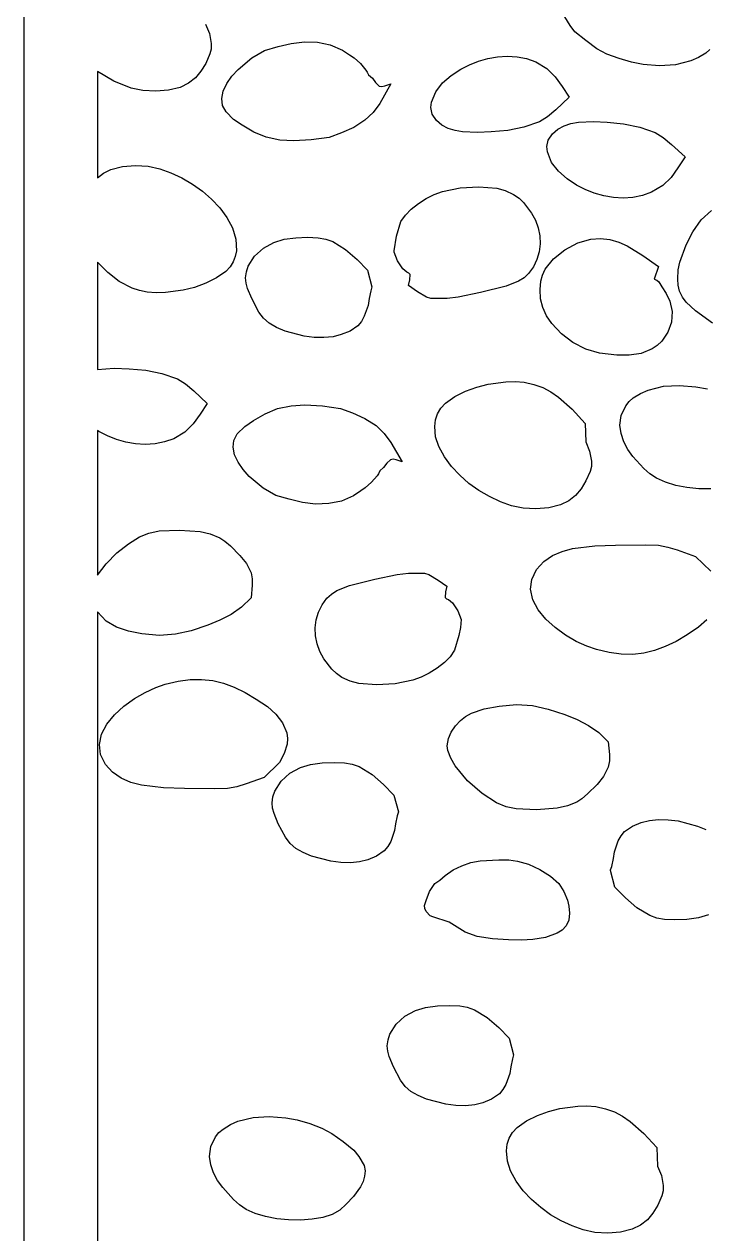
# Model space of a CAD drawing. Extents: x -1 to 541, y -138 to 3207.
# Drawn here: x 80.9 to 188.5, y 1819.2 to 2010.3 of the extents above; entities that cross this region are included whole.
import ezdxf

# ---------------------------------------------------------------- set-up
doc = ezdxf.new("R2010")
doc.units = 0

msp = doc.modelspace()

# ---------------------------------------------------------------- linework, layer by layer
at = {"layer": 'Calque_1'}
for p, q in [((80.9061, 1472.58), (80.9061, 2276.95)), ((167.096375, 2010.10875), (166.242, 2011.5)), ((109.541, 2010.34), (110.143, 2008.845)), ((167.866, 2009.1), (167.096375, 2010.10875)), ((169.559125, 2007.73375), (167.866, 2009.1)), ((110.143, 2008.845), (110.451, 2007.26)), ((110.451, 2007.26), (110.416125, 2006.404063)), ((120.996375, 2006.81125), (123.081, 2007.29)), ((123.081, 2007.29), (125.150875, 2007.547969)), ((125.150875, 2007.547969), (127.21325, 2007.49375)), ((127.21325, 2007.49375), (129.2235, 2007.077656)), ((171.31, 2006.45), (169.559125, 2007.73375)), ((110.2365, 2005.64), (109.56, 2004.14)), ((110.416125, 2006.404063), (110.2365, 2005.64)), ((116.85775, 2005.028906), (118.845, 2006.19)), ((118.845, 2006.19), (120.996375, 2006.81125)), ((129.2235, 2007.077656), (131.137, 2006.25)), ((131.137, 2006.25), (132.265, 2005.47)), ((132.265, 2005.47), (132.978, 2005.02)), ((155.643125, 2005.18625), (157.182205, 2005.279668)), ((157.182205, 2005.279668), (158.715484, 2005.184531)), ((172.909687, 2005.621094), (171.31, 2006.45)), ((174.8315, 2004.88875), (172.909687, 2005.621094)), ((188.511, 2005.76), (187.355906, 2005.056797)), ((189.159625, 2006.3225), (188.511, 2005.76)), ((109.56, 2004.14), (108.817828, 2002.90375)), ((114.6785, 2003.19375), (116.85775, 2005.028906)), ((132.978, 2005.02), (133.980375, 2004.11125)), ((133.980375, 2004.11125), (134.859, 2003.09)), ((149.827, 2003.22), (151.190182, 2003.921152)), ((151.190182, 2003.921152), (152.627203, 2004.492344)), ((152.627203, 2004.492344), (154.118154, 2004.918926)), ((154.118154, 2004.918926), (155.643125, 2005.18625)), ((158.715484, 2005.184531), (160.223053, 2004.886191)), ((160.223053, 2004.886191), (161.685, 2004.37)), ((161.685, 2004.37), (163.430563, 2003.329375)), ((176.818563, 2004.319531), (174.8315, 2004.88875)), ((178.614, 2003.98), (176.818563, 2004.319531)), ((181.240125, 2003.774375), (178.614, 2003.98)), ((183.759, 2003.91), (181.240125, 2003.774375)), ((186.179625, 2004.525625), (183.759, 2003.91)), ((187.355906, 2005.056797), (186.179625, 2004.525625)), ((95.072837, 2001.34625), (92.4616, 2002.88)), ((92.4616, 2002.88), (92.4616, 1986.04)), ((107.932875, 2001.855), (106.851984, 2001.00125)), ((108.817828, 2002.90375), (107.932875, 2001.855)), ((112.89825, 2000.951719), (113.701562, 2002.106895)), ((113.701562, 2002.106895), (114.6785, 2003.19375)), ((134.859, 2003.09), (135.056, 2002.76)), ((135.056, 2002.76), (135.274, 2002.31)), ((135.274, 2002.31), (135.888, 2001.79)), ((135.888, 2001.79), (136.3775, 2001.12125)), ((146.9605, 2001.05875), (148.324094, 2002.241094)), ((148.324094, 2002.241094), (149.827, 2003.22)), ((163.430563, 2003.329375), (164.7385, 2002.03)), ((164.7385, 2002.03), (165.835688, 2000.505625)), ((97.7833, 2000.24), (95.072837, 2001.34625)), ((99.626423, 1999.849375), (97.7833, 2000.24)), ((101.666413, 1999.725), (99.626423, 1999.849375)), ((103.69952, 1999.885625), (101.666413, 1999.725)), ((105.522, 2000.35), (103.69952, 1999.885625)), ((106.851984, 2001.00125), (105.522, 2000.35)), ((112.108, 1998.57), (112.342437, 1999.761621)), ((112.342437, 1999.761621), (112.89825, 2000.951719)), ((136.3775, 2001.12125), (136.957, 2000.55)), ((136.957, 2000.55), (137.388641, 2000.46125)), ((138.797, 2000.9), (137.048125, 1997.8075)), ((137.388641, 2000.46125), (137.851875, 2000.5675)), ((137.851875, 2000.5675), (138.797, 2000.9)), ((145.216, 1997.99), (145.877406, 1999.649531)), ((145.877406, 1999.649531), (146.9605, 2001.05875)), ((165.835688, 2000.505625), (166.949, 1998.79)), ((112.24075, 1997.49375), (112.108, 1998.57)), ((137.048125, 1997.8075), (135.983797, 1996.394375)), ((145.108, 1997.16), (145.216, 1997.99)), ((166.949, 1998.79), (164.83525, 1996.80125)), ((112.768, 1996.47), (112.24075, 1997.49375)), ((113.94575, 1995.27875), (112.768, 1996.47)), ((135.983797, 1996.394375), (134.7, 1995.15)), ((145.32825, 1996.13375), (145.108, 1997.16)), ((146.027, 1995.13), (145.32825, 1996.13375)), ((164.83525, 1996.80125), (163.514656, 1995.700469)), ((115.341, 1994.35), (113.94575, 1995.27875)), ((117.17675, 1993.29625), (115.341, 1994.35)), ((132.942625, 1994.01), (130.979, 1993.14)), ((134.7, 1995.15), (132.942625, 1994.01)), ((146.861668, 1994.396367), (146.027, 1995.13)), ((147.847531, 1993.869688), (146.861668, 1994.396367)), ((148.943879, 1993.518789), (147.847531, 1993.869688)), ((159.810625, 1994.07625), (157.25, 1993.55)), ((162.258, 1994.91), (159.810625, 1994.07625)), ((163.514656, 1995.700469), (162.258, 1994.91)), ((165.155666, 1993.743633), (166.141516, 1994.270312)), ((166.141516, 1994.270312), (167.237826, 1994.621211)), ((167.237826, 1994.621211), (168.403875, 1994.8275)), ((168.403875, 1994.8275), (170.782297, 1994.930938)), ((170.782297, 1994.930938), (172.951, 1994.83)), ((172.951, 1994.83), (175.544, 1994.59)), ((175.544, 1994.59), (178.104625, 1994.06375)), ((178.104625, 1994.06375), (180.552, 1993.23)), ((119.122, 1992.46), (117.17675, 1993.29625)), ((121.28275, 1992.03), (119.122, 1992.46)), ((123.457, 1991.9), (121.28275, 1992.03)), ((126.211375, 1992.04625), (123.457, 1991.9)), ((129.079, 1992.44), (126.211375, 1992.04625)), ((130.979, 1993.14), (129.079, 1992.44)), ((150.11, 1993.3125), (148.943879, 1993.518789)), ((152.488719, 1993.209062), (150.11, 1993.3125)), ((154.658, 1993.31), (152.488719, 1993.209062)), ((157.25, 1993.55), (154.658, 1993.31)), ((163.402, 1990.98), (163.62075, 1992.00625)), ((163.62075, 1992.00625), (164.321, 1993.01)), ((164.321, 1993.01), (165.155666, 1993.743633)), ((180.552, 1993.23), (181.808656, 1992.439531)), ((181.808656, 1992.439531), (183.12925, 1991.33875)), ((163.509, 1990.15), (163.402, 1990.98)), ((164.170984, 1988.490469), (163.509, 1990.15)), ((183.12925, 1991.33875), (185.243, 1989.35)), ((165.254375, 1987.08125), (164.170984, 1988.490469)), ((185.243, 1989.35), (184.129531, 1987.640156)), ((92.4616, 1986.04), (93.429913, 1986.78875)), ((93.429913, 1986.78875), (94.5984, 1987.38)), ((94.5984, 1987.38), (96.421189, 1987.838594)), ((96.421189, 1987.838594), (98.454512, 1987.99625)), ((98.454512, 1987.99625), (100.49468, 1987.870781)), ((100.49468, 1987.870781), (102.338, 1987.48)), ((102.338, 1987.48), (104.076768, 1986.851484)), ((104.076768, 1986.851484), (105.795016, 1986.04625)), ((166.618078, 1985.898906), (165.254375, 1987.08125)), ((184.129531, 1987.640156), (183.032, 1986.11875)), ((105.795016, 1986.04625), (107.458912, 1985.076016)), ((107.458912, 1985.076016), (109.034625, 1983.9525)), ((146.962875, 1983.89), (149.750984, 1984.483125)), ((149.750984, 1984.483125), (152.692, 1984.63)), ((152.692, 1984.63), (155.509375, 1984.395)), ((155.509375, 1984.395), (156.863078, 1984.039375)), ((168.121, 1984.92), (166.618078, 1985.898906)), ((169.484139, 1984.218867), (168.121, 1984.92)), ((181.723719, 1984.820469), (179.978, 1983.78)), ((183.032, 1986.11875), (181.723719, 1984.820469)), ((109.034625, 1983.9525), (110.488322, 1982.687422)), ((110.488322, 1982.687422), (111.786172, 1981.2925)), ((143.142674, 1982.007734), (144.362078, 1982.779375)), ((144.362078, 1982.779375), (145.636912, 1983.403828)), ((145.636912, 1983.403828), (146.962875, 1983.89)), ((156.863078, 1984.039375), (158.155, 1983.44)), ((158.155, 1983.44), (159.030922, 1982.835625)), ((159.030922, 1982.835625), (159.756375, 1982.16)), ((170.921047, 1983.647813), (169.484139, 1984.218867)), ((172.411838, 1983.221602), (170.921047, 1983.647813)), ((173.936625, 1982.955), (172.411838, 1983.221602)), ((175.475521, 1982.862773), (173.936625, 1982.955)), ((177.008641, 1982.959688), (175.475521, 1982.862773)), ((178.516096, 1983.260508), (177.008641, 1982.959688)), ((179.978, 1983.78), (178.516096, 1983.260508)), ((111.786172, 1981.2925), (112.894342, 1979.779453)), ((141.096, 1980.17625), (141.983, 1981.08)), ((141.983, 1981.08), (143.142674, 1982.007734)), ((159.756375, 1982.16), (161.006, 1980.49)), ((161.006, 1980.49), (161.624939, 1979.34627)), ((187.795, 1979.44), (189.438, 1980.87)), ((112.894342, 1979.779453), (113.779, 1978.16)), ((139.687, 1976.81), (140.38, 1979.13)), ((140.38, 1979.13), (141.096, 1980.17625)), ((161.624939, 1979.34627), (162.060703, 1978.137031)), ((186.483625, 1977.505), (187.795, 1979.44)), ((113.779, 1978.16), (114.341562, 1976.367656)), ((121.927469, 1976.339688), (123.78325, 1976.5925)), ((123.78325, 1976.5925), (125.656656, 1976.661562)), ((125.656656, 1976.661562), (127.312, 1976.59)), ((127.312, 1976.59), (128.50717, 1976.379863)), ((139.306, 1974.52), (139.687, 1976.81)), ((162.060703, 1978.137031), (162.307959, 1976.887715)), ((162.307959, 1976.887715), (162.361375, 1975.62375)), ((185.44, 1975.45), (186.483625, 1977.505)), ((114.341562, 1976.367656), (114.4155, 1974.50875)), ((117.27375, 1973.6675), (118.671406, 1974.92875)), ((118.671406, 1974.92875), (120.325, 1975.86)), ((120.325, 1975.86), (121.927469, 1976.339688)), ((128.50717, 1976.379863), (129.624797, 1975.981406)), ((129.624797, 1975.981406), (131.656625, 1974.75125)), ((131.656625, 1974.75125), (133.465891, 1973.162969)), ((162.361375, 1975.62375), (162.215619, 1974.370566)), ((164.480078, 1973.250781), (166.275375, 1974.67875)), ((166.275375, 1974.67875), (168.312734, 1975.759844)), ((168.312734, 1975.759844), (170.362, 1976.36)), ((170.362, 1976.36), (171.92248, 1976.460664)), ((171.92248, 1976.460664), (173.386656, 1976.289687)), ((173.386656, 1976.289687), (174.770629, 1975.891367)), ((174.770629, 1975.891367), (176.0905, 1975.31)), ((176.0905, 1975.31), (178.602344, 1973.775312)), ((184.412625, 1972.75125), (185.44, 1975.45)), ((114.240523, 1973.607363), (113.908938, 1972.752969)), ((114.4155, 1974.50875), (114.240523, 1973.607363)), ((116.288219, 1972.1025), (117.27375, 1973.6675)), ((133.465891, 1973.162969), (135.111, 1971.48)), ((139.311, 1974.31), (139.301, 1974.52)), ((139.301, 1974.52), (139.306, 1974.52)), ((139.863375, 1972.92625), (139.311, 1974.31)), ((140.697, 1971.67), (139.863375, 1972.92625)), ((161.865359, 1973.153594), (161.305264, 1971.998262)), ((162.215619, 1974.370566), (161.865359, 1973.153594)), ((163.157, 1971.61), (164.480078, 1973.250781)), ((178.602344, 1973.775312), (181.051, 1972.04)), ((94.125836, 1971.096406), (92.4616, 1972.72)), ((92.4616, 1972.72), (92.4616, 1955.76)), ((95.921612, 1969.69125), (94.125836, 1971.096406)), ((112.73, 1971.27), (111.247859, 1970.236406)), ((113.409258, 1971.966777), (112.73, 1971.27)), ((113.908938, 1972.752969), (113.409258, 1971.966777)), ((115.871, 1970.26), (115.998809, 1971.214297)), ((115.998809, 1971.214297), (116.288219, 1972.1025)), ((135.111, 1971.48), (135.804, 1968.85)), ((141.33, 1971.15), (140.697, 1971.67)), ((141.65075, 1971.005), (141.33, 1971.15)), ((141.865, 1970.8), (141.65075, 1971.005)), ((160.53, 1970.93), (159.821291, 1970.273242)), ((161.305264, 1971.998262), (160.53, 1970.93)), ((162.753625, 1970.69125), (163.157, 1971.61)), ((181.051, 1972.04), (180.358, 1970.02)), ((184.133, 1970.03), (184.187734, 1971.530781)), ((184.187734, 1971.530781), (184.412625, 1972.75125)), ((97.956733, 1968.617969), (95.921612, 1969.69125)), ((109.560875, 1969.39125), (107.780703, 1968.742969)), ((111.247859, 1970.236406), (109.560875, 1969.39125)), ((115.939312, 1969.412656), (115.871, 1970.26)), ((116.1685, 1968.55875), (115.939312, 1969.412656)), ((141.607, 1969.04), (141.797125, 1969.92)), ((142.984375, 1968.06125), (141.607, 1969.04)), ((141.797125, 1969.92), (141.865, 1970.8)), ((158.970141, 1969.731563), (156.988875, 1968.925)), ((159.821291, 1970.273242), (158.970141, 1969.731563)), ((162.347, 1968.38), (162.504, 1969.72)), ((162.504, 1969.72), (162.753625, 1970.69125)), ((180.358, 1970.02), (180.793563, 1969.870938)), ((180.793563, 1969.870938), (181.09525, 1969.615)), ((181.09525, 1969.615), (181.585, 1968.85)), ((184.17625, 1969.08), (184.133, 1970.03)), ((184.371, 1968.16), (184.17625, 1969.08)), ((99.097735, 1968.24123), (97.956733, 1968.617969)), ((100.339, 1967.99), (99.097735, 1968.24123)), ((101.760734, 1967.878125), (100.339, 1967.99)), ((103.192875, 1967.9125), (101.760734, 1967.878125)), ((106.019, 1968.3), (103.192875, 1967.9125)), ((107.780703, 1968.742969), (106.019, 1968.3)), ((116.841, 1966.97), (116.1685, 1968.55875)), ((135.625, 1968.2), (135.368, 1966.97)), ((135.804, 1968.85), (135.625, 1968.2)), ((144.418, 1967.18), (142.984375, 1968.06125)), ((145.12175, 1966.99875), (144.418, 1967.18)), ((149.44125, 1967.18), (147.667125, 1966.969687)), ((152.949, 1967.94), (149.44125, 1967.18)), ((156.988875, 1968.925), (152.949, 1967.94)), ((162.442141, 1966.950781), (162.347, 1968.38)), ((181.585, 1968.85), (182.264875, 1967.7525)), ((182.264875, 1967.7525), (182.872, 1966.58)), ((184.830938, 1967.169063), (184.371, 1968.16)), ((185.4045, 1966.3975), (184.830938, 1967.169063)), ((117.964125, 1964.8475), (116.841, 1966.97)), ((135.209, 1965.88), (134.5985, 1964.17375)), ((135.368, 1966.97), (135.209, 1965.88)), ((145.863, 1966.96), (145.12175, 1966.99875)), ((147.667125, 1966.969687), (145.863, 1966.96)), ((162.796125, 1965.57125), (162.442141, 1966.950781)), ((163.390297, 1964.261094), (162.796125, 1965.57125)), ((182.872, 1966.58), (183.225672, 1964.927187)), ((186.924, 1965.04), (185.4045, 1966.3975)), ((118.700766, 1963.862187), (117.964125, 1964.8475)), ((119.592, 1963.07), (118.700766, 1963.862187)), ((134.138563, 1963.361406), (133.586, 1962.67)), ((134.5985, 1964.17375), (134.138563, 1963.361406)), ((164.206, 1963.04), (163.390297, 1964.261094)), ((183.095875, 1963.2425), (182.532391, 1961.644063)), ((183.225672, 1964.927187), (183.095875, 1963.2425)), ((189.562625, 1963.1025), (186.924, 1965.04)), ((120.749338, 1962.402852), (119.592, 1963.07)), ((122.094516, 1961.829688), (120.749338, 1962.402852)), ((125.124375, 1961.03), (122.094516, 1961.829688)), ((132.346375, 1961.83125), (130.974, 1961.27)), ((133.586, 1962.67), (132.346375, 1961.83125)), ((165.732906, 1961.409531), (164.206, 1963.04)), ((167.5555, 1960.01625), (165.732906, 1961.409531)), ((182.532391, 1961.644063), (181.585, 1960.25)), ((126.697049, 1960.83582), (125.124375, 1961.03)), ((128.233547, 1960.800313), (126.697049, 1960.83582)), ((129.677865, 1960.939648), (128.233547, 1960.800313)), ((130.974, 1961.27), (129.677865, 1960.939648)), ((169.588844, 1958.954844), (167.5555, 1960.01625)), ((180.861348, 1959.557441), (180.067969, 1959.008906)), ((181.585, 1960.25), (180.861348, 1959.557441)), ((171.748, 1958.32), (169.588844, 1958.954844)), ((174.459, 1958.04), (171.748, 1958.32)), ((176.417031, 1958.004219), (174.459, 1958.04)), ((178.316, 1958.29375), (176.417031, 1958.004219)), ((180.067969, 1959.008906), (178.316, 1958.29375)), ((92.4616, 1955.76), (95.087625, 1955.97125)), ((95.087625, 1955.97125), (97.4996, 1955.89)), ((97.4996, 1955.89), (100.093, 1955.65)), ((100.093, 1955.65), (102.65325, 1955.11875)), ((102.65325, 1955.11875), (105.101, 1954.28)), ((105.101, 1954.28), (106.357094, 1953.495156)), ((154.145, 1953.43), (156.972, 1953.8175)), ((156.972, 1953.8175), (158.40425, 1953.851875)), ((158.40425, 1953.851875), (159.826, 1953.74)), ((159.826, 1953.74), (161.383443, 1953.409043)), ((106.357094, 1953.495156), (107.6775, 1952.39625)), ((107.6775, 1952.39625), (109.792, 1950.4)), ((148.917125, 1951.493594), (150.604, 1952.33875)), ((150.604, 1952.33875), (152.383875, 1952.987031)), ((152.383875, 1952.987031), (154.145, 1953.43)), ((161.383443, 1953.409043), (162.789984, 1952.896094)), ((162.789984, 1952.896094), (164.071064, 1952.223535)), ((164.071064, 1952.223535), (165.252125, 1951.41375)), ((177.078, 1951.28), (178.233137, 1951.980312)), ((178.233137, 1951.980312), (179.409531, 1952.51)), ((179.409531, 1952.51), (181.8305, 1953.125)), ((181.8305, 1953.125), (184.349719, 1953.26)), ((184.349719, 1953.26), (186.976, 1953.05)), ((186.976, 1953.05), (188.771281, 1952.714688)), ((109.792, 1950.4), (108.677953, 1948.690156)), ((120.893, 1949.59), (123.053375, 1950.02875)), ((123.053375, 1950.02875), (125.228, 1950.16)), ((125.228, 1950.16), (127.981875, 1950.0125)), ((127.981875, 1950.0125), (130.849, 1949.61)), ((146.683375, 1949.668125), (147.435, 1950.46)), ((147.435, 1950.46), (148.917125, 1951.493594)), ((165.252125, 1951.41375), (167.415953, 1949.472031)), ((175.158125, 1948.51625), (175.89, 1950.04)), ((175.89, 1950.04), (176.429625, 1950.7125)), ((176.429625, 1950.7125), (177.078, 1951.28)), ((108.677953, 1948.690156), (107.580125, 1947.16875)), ((117.112, 1947.71), (118.947, 1948.75875)), ((118.947, 1948.75875), (120.893, 1949.59)), ((130.849, 1949.61), (132.749, 1948.92)), ((132.749, 1948.92), (134.71275, 1948.045)), ((134.71275, 1948.045), (136.471, 1946.9)), ((145.840875, 1947.788125), (146.1575, 1948.7675)), ((146.1575, 1948.7675), (146.683375, 1949.668125)), ((167.415953, 1949.472031), (169.485, 1947.25)), ((174.961, 1946.94), (175.158125, 1948.51625)), ((92.6699, 1945.98), (92.4616, 1946.14)), ((92.4616, 1946.14), (92.4616, 1923.24)), ((107.580125, 1947.16875), (106.271734, 1945.870469)), ((114.539, 1945.58), (115.716375, 1946.78)), ((115.716375, 1946.78), (117.112, 1947.71)), ((136.471, 1946.9), (137.754234, 1945.661406)), ((145.868375, 1945.1275), (145.716, 1946.76)), ((145.716, 1946.76), (145.717, 1946.76)), ((145.717, 1946.76), (145.840875, 1947.788125)), ((169.485, 1947.25), (169.584, 1944.35)), ((175.14025, 1945.632656), (174.961, 1946.94)), ((94.032811, 1945.275977), (92.6699, 1945.98)), ((95.469609, 1944.703438), (94.032811, 1945.275977)), ((96.960365, 1944.27668), (95.469609, 1944.703438)), ((98.48515, 1944.01), (96.960365, 1944.27668)), ((103.064389, 1944.313398), (101.557091, 1944.014062)), ((104.526, 1944.83), (103.064389, 1944.313398)), ((106.271734, 1945.870469), (104.526, 1944.83)), ((113.878, 1943.49), (114.01125, 1944.5575)), ((114.01125, 1944.5575), (114.539, 1945.58)), ((137.754234, 1945.661406), (138.818375, 1944.25125)), ((138.818375, 1944.25125), (140.568, 1941.16)), ((146.386, 1943.57), (145.868375, 1945.1275)), ((169.584, 1944.35), (170.186125, 1942.855)), ((175.5775, 1944.35625), (175.14025, 1945.632656)), ((176.221, 1943.141719), (175.5775, 1944.35625)), ((100.024035, 1943.917695), (98.48515, 1944.01)), ((101.557091, 1944.014062), (100.024035, 1943.917695)), ((114.11248, 1942.295508), (113.878, 1943.49)), ((114.668406, 1941.104063), (114.11248, 1942.295508)), ((147.270328, 1941.950117), (146.386, 1943.57)), ((170.186125, 1942.855), (170.495, 1941.27)), ((177.019, 1942.02), (176.221, 1943.141719)), ((115.471879, 1939.948711), (114.668406, 1941.104063)), ((137.658, 1940.27), (137.044, 1939.75)), ((138.147875, 1940.93875), (137.658, 1940.27)), ((138.727, 1941.51), (138.147875, 1940.93875)), ((139.158797, 1941.59875), (138.727, 1941.51)), ((139.622375, 1941.4925), (139.158797, 1941.59875)), ((140.568, 1941.16), (139.622375, 1941.4925)), ((148.37825, 1940.435937), (147.270328, 1941.950117)), ((149.675922, 1939.039414), (148.37825, 1940.435937)), ((170.460125, 1940.414062), (170.2805, 1939.65)), ((170.495, 1941.27), (170.460125, 1940.414062)), ((178.716, 1940.12125), (177.019, 1942.02)), ((116.449, 1938.8625), (115.471879, 1939.948711)), ((118.628594, 1937.029687), (116.449, 1938.8625)), ((136.629, 1938.97), (135.7505, 1937.945)), ((136.827, 1939.3), (136.629, 1938.97)), ((137.044, 1939.75), (136.827, 1939.3)), ((151.1295, 1937.7725), (149.675922, 1939.039414)), ((170.2805, 1939.65), (169.604, 1938.15)), ((179.670625, 1939.298906), (178.716, 1940.12125)), ((180.74, 1938.59), (179.670625, 1939.298906)), ((182.143867, 1937.947285), (180.74, 1938.59)), ((120.616, 1935.87), (118.628594, 1937.029687)), ((134.036, 1936.59), (132.908, 1935.8)), ((134.749, 1937.04), (134.036, 1936.59)), ((135.7505, 1937.945), (134.749, 1937.04)), ((152.705141, 1936.647148), (151.1295, 1937.7725)), ((154.369, 1935.675313), (152.705141, 1936.647148)), ((168.861687, 1936.913594), (167.9765, 1935.86375)), ((169.604, 1938.15), (168.861687, 1936.913594)), ((183.772125, 1937.453281), (182.143867, 1937.947285)), ((185.554508, 1937.110449), (183.772125, 1937.453281)), ((187.42075, 1936.92125), (185.554508, 1937.110449)), ((189.300586, 1936.888145), (187.42075, 1936.92125)), ((122.766875, 1935.2475), (120.616, 1935.87)), ((124.851, 1934.76), (122.766875, 1935.2475)), ((126.920891, 1934.507656), (124.851, 1934.76)), ((128.983375, 1934.56375), (126.920891, 1934.507656)), ((130.993922, 1934.977969), (128.983375, 1934.56375)), ((132.908, 1935.8), (130.993922, 1934.977969)), ((156.087234, 1934.868945), (154.369, 1935.675313)), ((157.826, 1934.24), (156.087234, 1934.868945)), ((166.895563, 1935.007031), (165.566, 1934.35)), ((167.9765, 1935.86375), (166.895563, 1935.007031)), ((159.669312, 1933.850781), (157.826, 1934.24)), ((161.7095, 1933.72875), (159.669312, 1933.850781)), ((163.742938, 1933.889844), (161.7095, 1933.72875)), ((165.566, 1934.35), (163.742938, 1933.889844)), ((97.349008, 1928.208281), (99.1062, 1929.31)), ((99.1062, 1929.31), (100.606069, 1929.916094)), ((100.606069, 1929.916094), (102.18915, 1930.24375)), ((102.18915, 1930.24375), (105.42, 1930.39)), ((105.42, 1930.39), (108.6805, 1930.14125)), ((108.6805, 1930.14125), (110.279156, 1929.772656)), ((110.279156, 1929.772656), (111.794, 1929.18)), ((111.794, 1929.18), (112.586125, 1928.6525)), ((95.544088, 1926.76625), (97.349008, 1928.208281)), ((112.586125, 1928.6525), (113.46525, 1927.885)), ((113.46525, 1927.885), (114.961, 1926.38)), ((164.294391, 1926.35875), (165.835896, 1927.023984)), ((165.835896, 1927.023984), (167.502125, 1927.4675)), ((167.502125, 1927.4675), (170.982297, 1927.8825)), ((170.982297, 1927.8825), (174.282, 1927.99)), ((174.282, 1927.99), (179.033, 1928.03)), ((179.033, 1928.03), (181.052, 1927.99)), ((181.052, 1927.99), (182.551453, 1927.705156)), ((182.551453, 1927.705156), (184.028125, 1927.26375)), ((184.028125, 1927.26375), (186.891, 1926.23)), ((92.4616, 1923.24), (93.859073, 1925.078594)), ((93.859073, 1925.078594), (95.544088, 1926.76625)), ((114.961, 1926.38), (116.006625, 1925.11625)), ((116.006625, 1925.11625), (116.723, 1923.65)), ((161.812, 1924.17), (162.934221, 1925.423516)), ((162.934221, 1925.423516), (164.294391, 1926.35875)), ((186.891, 1926.23), (189.306, 1923.89)), ((116.723, 1923.65), (116.904266, 1922.658125)), ((136.283, 1922.61), (139.791125, 1923.37375)), ((139.791125, 1923.37375), (141.565016, 1923.584531)), ((141.565016, 1923.584531), (143.369, 1923.59)), ((143.369, 1923.59), (144.11025, 1923.55125)), ((144.11025, 1923.55125), (144.814, 1923.37)), ((144.814, 1923.37), (146.247625, 1922.48875)), ((161.04175, 1922.5925), (161.812, 1924.17)), ((116.914625, 1921.6625), (116.723, 1919.66)), ((116.904266, 1922.658125), (116.914625, 1921.6625)), ((130.262, 1920.818438), (132.2435, 1921.625)), ((132.2435, 1921.625), (136.283, 1922.61)), ((146.247625, 1922.48875), (147.625, 1921.51)), ((147.625, 1921.51), (147.434875, 1920.63)), ((160.852, 1921.03), (161.04175, 1922.5925)), ((116.723, 1919.66), (115.233953, 1918.203281)), ((127.926531, 1918.553906), (128.702, 1919.62)), ((128.702, 1919.62), (129.41075, 1920.276758)), ((129.41075, 1920.276758), (130.262, 1920.818438)), ((147.434875, 1920.63), (147.367, 1919.75)), ((147.367, 1919.75), (147.58125, 1919.54625)), ((147.58125, 1919.54625), (147.902, 1919.41)), ((147.902, 1919.41), (148.535, 1918.89)), ((161.20643, 1919.376484), (160.852, 1921.03)), ((162.040812, 1917.795625), (161.20643, 1919.376484)), ((93.86408, 1915.995469), (92.4616, 1917.46)), ((92.4616, 1917.46), (92.4616, 1611.45)), ((115.233953, 1918.203281), (113.596125, 1917.05125)), ((127.016469, 1916.181719), (127.3665, 1917.39875)), ((127.3665, 1917.39875), (127.926531, 1918.553906)), ((148.535, 1918.89), (149.368625, 1917.62875)), ((149.368625, 1917.62875), (149.921, 1916.24)), ((163.250289, 1916.316953), (162.040812, 1917.795625)), ((95.494663, 1915.02875), (93.86408, 1915.995469)), ((111.814484, 1916.126094), (109.894, 1915.35)), ((113.596125, 1917.05125), (111.814484, 1916.126094)), ((126.871, 1914.93), (127.016469, 1916.181719)), ((149.921, 1916.24), (149.791875, 1915.00625)), ((164.73, 1914.97), (163.250289, 1916.316953)), ((188.706063, 1916.213906), (187.386, 1915.05)), ((97.363914, 1914.412656), (95.494663, 1915.02875)), ((99.4824, 1914), (97.363914, 1914.412656)), ((102.251481, 1913.7525), (99.4824, 1914)), ((104.7728, 1913.925), (102.251481, 1913.7525)), ((107.251819, 1914.4725), (104.7728, 1913.925)), ((109.894, 1915.35), (107.251819, 1914.4725)), ((126.924672, 1913.667031), (126.871, 1914.93)), ((127.172125, 1912.41625), (126.924672, 1913.667031)), ((149.545, 1913.75), (148.852, 1911.43)), ((149.791875, 1915.00625), (149.545, 1913.75)), ((166.375086, 1913.784297), (164.73, 1914.97)), ((168.080688, 1912.789375), (166.375086, 1913.784297)), ((185.585, 1913.85), (183.840793, 1912.803594)), ((187.386, 1915.05), (185.585, 1913.85)), ((127.608016, 1911.204844), (127.172125, 1912.41625)), ((169.741945, 1912.014766), (168.080688, 1912.789375)), ((171.254, 1911.49), (169.741945, 1912.014766)), ((182.135844, 1911.968125), (180.443785, 1911.345469)), ((183.840793, 1912.803594), (182.135844, 1911.968125)), ((128.227, 1910.06), (127.608016, 1911.204844)), ((129.476125, 1908.39), (128.227, 1910.06)), ((148.136, 1910.38), (147.249, 1909.48)), ((148.852, 1911.43), (148.136, 1910.38)), ((173.277113, 1911.020469), (171.254, 1911.49)), ((175.181281, 1910.773125), (173.277113, 1911.020469)), ((176.992871, 1910.746094), (175.181281, 1910.773125)), ((178.73825, 1910.9375), (176.992871, 1910.746094)), ((180.443785, 1911.345469), (178.73825, 1910.9375)), ((130.201234, 1907.714375), (129.476125, 1908.39)), ((144.870344, 1907.779063), (143.595527, 1907.153008)), ((146.089613, 1908.551836), (144.870344, 1907.779063)), ((147.249, 1909.48), (146.089613, 1908.551836)), ((101.670023, 1905.521934), (103.182, 1906.05)), ((103.182, 1906.05), (105.205072, 1906.519102)), ((105.205072, 1906.519102), (107.109141, 1906.765312)), ((107.109141, 1906.765312), (108.920607, 1906.790742)), ((108.920607, 1906.790742), (110.665875, 1906.5975)), ((110.665875, 1906.5975), (112.371346, 1906.187695)), ((112.371346, 1906.187695), (114.063422, 1905.563438)), ((131.077, 1907.11), (130.201234, 1907.714375)), ((132.368922, 1906.512031), (131.077, 1907.11)), ((133.722625, 1906.15875), (132.368922, 1906.512031)), ((136.54, 1905.92), (133.722625, 1906.15875)), ((139.481156, 1906.068438), (136.54, 1905.92)), ((142.2695, 1906.665), (139.481156, 1906.068438)), ((143.595527, 1907.153008), (142.2695, 1906.665)), ((98.30317, 1903.748145), (100.008788, 1904.744844)), ((100.008788, 1904.744844), (101.670023, 1905.521934)), ((114.063422, 1905.563438), (115.768506, 1904.726836)), ((115.768506, 1904.726836), (117.513, 1903.68)), ((95.178305, 1901.213574), (96.65805, 1902.56125)), ((96.65805, 1902.56125), (98.30317, 1903.748145)), ((117.513, 1903.68), (119.314, 1902.49)), ((119.314, 1902.49), (120.634062, 1901.320312)), ((151.516, 1901.44375), (153.547625, 1902.134219)), ((153.547625, 1902.134219), (155.874, 1902.58)), ((155.874, 1902.58), (158.643312, 1902.8275)), ((158.643312, 1902.8275), (161.16475, 1902.655)), ((161.16475, 1902.655), (163.643812, 1902.1075)), ((163.643812, 1902.1075), (166.286, 1901.23)), ((93.968813, 1899.734531), (95.178305, 1901.213574)), ((120.634062, 1901.320312), (121.704, 1899.92)), ((149.008094, 1899.463223), (149.773125, 1900.286406)), ((149.773125, 1900.286406), (150.608844, 1900.937324)), ((150.608844, 1900.937324), (151.516, 1901.44375)), ((166.286, 1901.23), (168.206484, 1900.453906)), ((168.206484, 1900.453906), (169.988125, 1899.52875)), ((93.134452, 1898.153535), (93.968813, 1899.734531)), ((121.704, 1899.92), (122.350938, 1898.324687)), ((122.350938, 1898.324687), (122.461758, 1897.465039)), ((147.90075, 1897.4375), (148.313, 1898.44)), ((148.313, 1898.44), (149.008094, 1899.463223)), ((169.988125, 1899.52875), (171.625953, 1898.376719)), ((171.625953, 1898.376719), (173.115, 1896.92)), ((92.7801, 1896.5), (93.134452, 1898.153535)), ((92.969712, 1894.9375), (92.7801, 1896.5)), ((122.402, 1896.57), (121.971, 1895.06)), ((122.461758, 1897.465039), (122.402, 1896.57)), ((147.706, 1896.27), (147.90075, 1897.4375)), ((173.115, 1896.92), (173.30625, 1894.9175)), ((93.7402, 1893.36), (92.969712, 1894.9375)), ((121.971, 1895.06), (121.234, 1893.64)), ((147.707, 1896.27), (147.706, 1896.27)), ((147.779, 1895.57), (147.707, 1896.27)), ((148.251482, 1894.343828), (147.779, 1895.57)), ((173.30625, 1894.9175), (173.296125, 1893.921875)), ((94.86234, 1892.109785), (93.7402, 1893.36)), ((121.234, 1893.64), (118.819, 1891.3)), ((122.851406, 1891.944531), (124.505, 1892.87)), ((124.505, 1892.87), (126.107609, 1893.35125)), ((126.107609, 1893.35125), (127.963625, 1893.6075)), ((127.963625, 1893.6075), (129.837078, 1893.68)), ((129.837078, 1893.68), (131.492, 1893.61)), ((131.492, 1893.61), (132.68717, 1893.399453)), ((132.68717, 1893.399453), (133.804797, 1893)), ((133.804797, 1893), (135.836625, 1891.7675)), ((148.959359, 1893.12), (148.251482, 1894.343828)), ((150.891875, 1890.7825), (148.959359, 1893.12)), ((173.115, 1892.93), (172.398625, 1891.46375)), ((173.296125, 1893.921875), (173.115, 1892.93)), ((96.222547, 1891.177031), (94.86234, 1892.109785)), ((97.764174, 1890.513574), (96.222547, 1891.177031)), ((118.819, 1891.3), (115.956125, 1890.2675)), ((120.468219, 1889.122344), (121.45375, 1890.68625)), ((121.45375, 1890.68625), (122.851406, 1891.944531)), ((135.836625, 1891.7675), (137.645891, 1890.17875)), ((153.197703, 1888.76375), (150.891875, 1890.7825)), ((172.398625, 1891.46375), (171.353, 1890.2)), ((99.430575, 1890.07125), (97.764174, 1890.513574)), ((102.911116, 1889.657344), (99.430575, 1890.07125)), ((106.211, 1889.55), (102.911116, 1889.657344)), ((110.961, 1889.5), (106.211, 1889.55)), ((112.98, 1889.55), (110.961, 1889.5)), ((114.479734, 1889.829062), (112.98, 1889.55)), ((115.956125, 1890.2675), (114.479734, 1889.829062)), ((120.178809, 1888.234277), (120.468219, 1889.122344)), ((137.645891, 1890.17875), (139.291, 1888.5)), ((155.498, 1887.27), (153.197703, 1888.76375)), ((169.85725, 1888.695), (168.978125, 1887.9275)), ((171.353, 1890.2), (169.85725, 1888.695)), ((120.051, 1887.28), (120.178809, 1888.234277)), ((120.119313, 1886.428437), (120.051, 1887.28)), ((139.291, 1888.5), (139.984, 1885.87)), ((156.998, 1886.663906), (155.498, 1887.27)), ((166.671172, 1886.807344), (165.072625, 1886.43875)), ((168.186, 1887.4), (166.671172, 1886.807344)), ((168.978125, 1887.9275), (168.186, 1887.4)), ((120.3485, 1885.575), (120.119313, 1886.428437)), ((121.021, 1883.99), (120.3485, 1885.575)), ((139.806, 1885.22), (139.548, 1883.99)), ((139.984, 1885.87), (139.806, 1885.22)), ((158.58125, 1886.33625), (156.998, 1886.663906)), ((161.813, 1886.19), (158.58125, 1886.33625)), ((165.072625, 1886.43875), (161.813, 1886.19)), ((122.144125, 1881.85875), (121.021, 1883.99)), ((139.548, 1883.99), (139.39, 1882.9)), ((175.708, 1882.77), (176.94775, 1883.61)), ((176.94775, 1883.61), (178.321, 1884.18)), ((178.321, 1884.18), (179.616848, 1884.50707)), ((179.616848, 1884.50707), (181.061031, 1884.644063)), ((181.061031, 1884.644063), (182.597512, 1884.607148)), ((182.597512, 1884.607148), (184.17025, 1884.4125)), ((184.17025, 1884.4125), (187.200344, 1883.614687)), ((187.200344, 1883.614687), (188.545621, 1883.043867)), ((122.880766, 1880.872344), (122.144125, 1881.85875)), ((138.779125, 1881.19375), (138.319141, 1880.381406)), ((139.39, 1882.9), (138.779125, 1881.19375)), ((174.085, 1879.56), (174.695875, 1881.26625)), ((174.695875, 1881.26625), (175.155859, 1882.078594)), ((175.155859, 1882.078594), (175.708, 1882.77)), ((123.772, 1880.08), (122.880766, 1880.872344)), ((124.929338, 1879.416133), (123.772, 1880.08)), ((126.274516, 1878.845313), (124.929338, 1879.416133)), ((137.767, 1879.69), (136.52725, 1878.84625)), ((138.319141, 1880.381406), (137.767, 1879.69)), ((173.927, 1878.47), (174.085, 1879.56)), ((129.304375, 1878.0475), (126.274516, 1878.845313)), ((130.877049, 1877.852852), (129.304375, 1878.0475)), ((132.413547, 1877.815938), (130.877049, 1877.852852)), ((133.857865, 1877.95293), (132.413547, 1877.815938)), ((135.154, 1878.28), (133.857865, 1877.95293)), ((136.52725, 1878.84625), (135.154, 1878.28)), ((148.632797, 1876.674219), (149.987875, 1877.35125)), ((149.987875, 1877.35125), (151.424516, 1877.835156)), ((151.424516, 1877.835156), (152.922, 1878.11)), ((152.922, 1878.11), (155.854, 1878.28375)), ((155.854, 1878.28375), (157.447875, 1878.252031)), ((157.447875, 1878.252031), (158.801, 1878.09)), ((158.801, 1878.09), (160.539797, 1877.572813)), ((160.539797, 1877.572813), (162.323875, 1876.7575)), ((173.487, 1876.67), (173.669, 1877.24)), ((173.669, 1877.24), (173.927, 1878.47)), ((146.509, 1875.06), (147.38, 1875.82)), ((147.38, 1875.82), (148.632797, 1876.674219)), ((162.323875, 1876.7575), (163.979516, 1875.713438)), ((163.979516, 1875.713438), (165.333, 1874.51)), ((173.491, 1876.67), (173.487, 1876.67)), ((173.491, 1876.59), (173.491, 1876.67)), ((174.184, 1873.96), (173.491, 1876.59)), ((144.88625, 1873.24625), (145.717, 1874.52)), ((145.717, 1874.52), (146.509, 1875.06)), ((165.333, 1874.51), (166.11875, 1873.26625)), ((175.828969, 1872.277031), (174.184, 1873.96)), ((144.134, 1871.05), (144.351, 1871.83)), ((144.351, 1871.83), (144.88625, 1873.24625)), ((166.11875, 1873.26625), (166.699, 1871.91)), ((166.699, 1871.91), (166.90625, 1870.9475)), ((177.638, 1870.68875), (175.828969, 1872.277031)), ((144.179812, 1870.577031), (144.134, 1871.05)), ((144.134, 1871.05), (144.134, 1871.05)), ((144.37, 1870.11625), (144.179812, 1870.577031)), ((145.005, 1869.4), (144.37, 1870.11625)), ((167.00325, 1869.8425), (166.893625, 1868.74875)), ((166.90625, 1870.9475), (167.00325, 1869.8425)), ((179.669781, 1869.458594), (177.638, 1870.68875)), ((188.97, 1869.58), (187.367391, 1869.100312)), ((145.42, 1869.27), (145.005, 1869.4)), ((147.993, 1868.4), (145.42, 1869.27)), ((150.547, 1866.82), (147.993, 1868.4)), ((166.481, 1867.82), (165.855982, 1867.178281)), ((166.893625, 1868.74875), (166.481, 1867.82)), ((180.787543, 1869.060137), (179.669781, 1869.458594)), ((181.983, 1868.85), (180.787543, 1869.060137)), ((183.637922, 1868.778437), (181.983, 1868.85)), ((185.511375, 1868.8475), (183.637922, 1868.778437)), ((187.367391, 1869.100312), (185.511375, 1868.8475)), ((152.446172, 1866.183594), (150.547, 1866.82)), ((154.871375, 1865.80125), (152.446172, 1866.183594)), ((157.351141, 1865.623281), (154.871375, 1865.80125)), ((163.213375, 1866.0125), (161.217828, 1865.699375)), ((165.075984, 1866.674375), (163.213375, 1866.0125)), ((165.855982, 1867.178281), (165.075984, 1866.674375)), ((159.414, 1865.6), (157.351141, 1865.623281)), ((161.217828, 1865.699375), (159.414, 1865.6)), ((141.027266, 1853.544531), (142.681, 1854.47)), ((142.681, 1854.47), (144.283469, 1854.95125)), ((144.283469, 1854.95125), (146.13925, 1855.2075)), ((146.13925, 1855.2075), (148.012656, 1855.28)), ((148.012656, 1855.28), (149.668, 1855.21)), ((149.668, 1855.21), (150.86317, 1854.996562)), ((150.86317, 1854.996562), (151.980797, 1854.595625)), ((151.980797, 1854.595625), (154.012625, 1853.3625)), ((139.629375, 1852.28625), (141.027266, 1853.544531)), ((154.012625, 1853.3625), (155.821891, 1851.773125)), ((138.354521, 1849.834277), (138.643797, 1850.722344)), ((138.643797, 1850.722344), (139.629375, 1852.28625)), ((155.821891, 1851.773125), (157.467, 1850.09)), ((138.227, 1848.88), (138.354521, 1849.834277)), ((138.295313, 1848.028281), (138.227, 1848.88)), ((157.467, 1850.09), (158.159, 1847.47)), ((138.5245, 1847.17375), (138.295313, 1848.028281)), ((139.197, 1845.58), (138.5245, 1847.17375)), ((157.982, 1846.82), (157.724, 1845.58)), ((158.159, 1847.47), (157.982, 1846.82)), ((140.320125, 1843.4575), (139.197, 1845.58)), ((157.724, 1845.58), (157.566, 1844.5)), ((141.056766, 1842.472188), (140.320125, 1843.4575)), ((156.954625, 1842.79), (156.494578, 1841.977188)), ((157.566, 1844.5), (156.954625, 1842.79)), ((141.948, 1841.68), (141.056766, 1842.472188)), ((143.105051, 1841.015723), (141.948, 1841.68)), ((144.450094, 1840.443906), (143.105051, 1841.015723)), ((155.942, 1841.29), (154.702375, 1840.4425)), ((156.494578, 1841.977188), (155.942, 1841.29)), ((147.48, 1839.64375), (144.450094, 1840.443906)), ((149.052785, 1839.448457), (147.48, 1839.64375)), ((150.589406, 1839.411719), (149.052785, 1839.448457)), ((152.033824, 1839.550059), (150.589406, 1839.411719)), ((153.33, 1839.88), (152.033824, 1839.550059)), ((154.702375, 1840.4425), (153.33, 1839.88)), ((163.705875, 1838.525469), (165.467, 1838.97)), ((165.467, 1838.97), (168.294, 1839.3525)), ((168.294, 1839.3525), (169.72625, 1839.383438)), ((169.72625, 1839.383438), (171.148, 1839.27)), ((171.148, 1839.27), (172.705486, 1838.939473)), ((114.632953, 1836.955781), (117.053625, 1837.57375)), ((117.053625, 1837.57375), (119.572734, 1837.709844)), ((119.572734, 1837.709844), (122.199, 1837.5)), ((122.199, 1837.5), (123.994438, 1837.164687)), ((123.994438, 1837.164687), (125.9815, 1836.595)), ((160.239125, 1837.025156), (161.926, 1837.87375)), ((161.926, 1837.87375), (163.705875, 1838.525469)), ((172.705486, 1838.939473), (174.112141, 1838.427656)), ((174.112141, 1838.427656), (175.393381, 1837.756699)), ((175.393381, 1837.756699), (176.574625, 1836.94875)), ((111.114, 1834.49), (111.65325, 1835.16125)), ((111.65325, 1835.16125), (112.302, 1835.72)), ((112.302, 1835.72), (113.456807, 1836.423613)), ((113.456807, 1836.423613), (114.632953, 1836.955781)), ((125.9815, 1836.595), (127.903312, 1835.860312)), ((127.903312, 1835.860312), (129.503, 1835.03)), ((157.479875, 1834.2975), (158.005797, 1835.198125)), ((158.005797, 1835.198125), (158.757, 1835.99)), ((158.757, 1835.99), (160.239125, 1837.025156)), ((176.574625, 1836.94875), (178.738797, 1835.010469)), ((110.38125, 1832.9625), (111.114, 1834.49)), ((129.503, 1835.03), (131.2535, 1833.75125)), ((131.2535, 1833.75125), (132.947, 1832.39)), ((157.039, 1832.29), (157.163016, 1833.318125)), ((157.163016, 1833.318125), (157.479875, 1834.2975)), ((178.738797, 1835.010469), (180.808, 1832.79)), ((110.184, 1831.39), (110.38125, 1832.9625)), ((110.363672, 1830.082656), (110.184, 1831.39)), ((132.947, 1832.39), (133.716125, 1831.3725)), ((133.716125, 1831.3725), (134.57, 1829.98)), ((157.190875, 1830.66125), (157.039, 1832.29)), ((157.039, 1832.29), (157.039, 1832.29)), ((180.808, 1832.79), (180.907, 1829.88)), ((110.800875, 1828.80625), (110.363672, 1830.082656)), ((134.57, 1829.98), (134.73132, 1829.126367)), ((157.708, 1829.1), (157.190875, 1830.66125)), ((180.907, 1829.88), (181.509125, 1828.385)), ((111.444141, 1827.591719), (110.800875, 1828.80625)), ((112.242, 1826.47), (111.444141, 1827.591719)), ((134.662062, 1828.269687), (134.404273, 1827.423789)), ((134.73132, 1829.126367), (134.662062, 1828.269687)), ((158.59266, 1827.480547), (157.708, 1829.1)), ((181.509125, 1828.385), (181.818, 1826.8)), ((113.9395, 1824.57125), (112.242, 1826.47)), ((134, 1826.6025), (132.920187, 1825.089062)), ((134.404273, 1827.423789), (134, 1826.6025)), ((159.700844, 1825.9675), (158.59266, 1827.480547)), ((160.99873, 1824.572578), (159.700844, 1825.9675)), ((181.783125, 1825.944062), (181.6035, 1825.18)), ((181.818, 1826.8), (181.783125, 1825.944062)), ((114.894469, 1823.748906), (113.9395, 1824.57125)), ((115.964, 1823.04), (114.894469, 1823.748906)), ((131.759, 1823.84), (130.73975, 1822.90375)), ((132.920187, 1825.089062), (131.759, 1823.84)), ((162.4525, 1823.3075), (160.99873, 1824.572578)), ((180.927, 1823.68), (180.184687, 1822.44375)), ((181.6035, 1825.18), (180.927, 1823.68)), ((117.367824, 1822.397285), (115.964, 1823.04)), ((118.995969, 1821.903281), (117.367824, 1822.397285)), ((120.778191, 1821.560449), (118.995969, 1821.903281)), ((128.04302, 1821.750059), (126.346906, 1821.463594)), ((129.542, 1822.2), (128.04302, 1821.750059)), ((130.73975, 1822.90375), (129.542, 1822.2)), ((164.028332, 1822.183984), (162.4525, 1823.3075)), ((165.692406, 1821.21375), (164.028332, 1822.183984)), ((180.184687, 1822.44375), (179.2995, 1821.395)), ((122.64425, 1821.37125), (120.778191, 1821.560449)), ((124.523902, 1821.338145), (122.64425, 1821.37125)), ((126.346906, 1821.463594), (124.523902, 1821.338145)), ((167.410902, 1820.408516), (165.692406, 1821.21375)), ((169.15, 1819.78), (167.410902, 1820.408516)), ((176.889, 1819.89), (175.065953, 1819.425625)), ((178.218563, 1820.54125), (176.889, 1819.89)), ((179.2995, 1821.395), (178.218563, 1820.54125)), ((170.992734, 1819.389375), (169.15, 1819.78)), ((173.032625, 1819.265), (170.992734, 1819.389375)), ((175.065953, 1819.425625), (173.032625, 1819.265))]:
    msp.add_line(p, q, dxfattribs=at)

doc.saveas('drawing.dxf')
